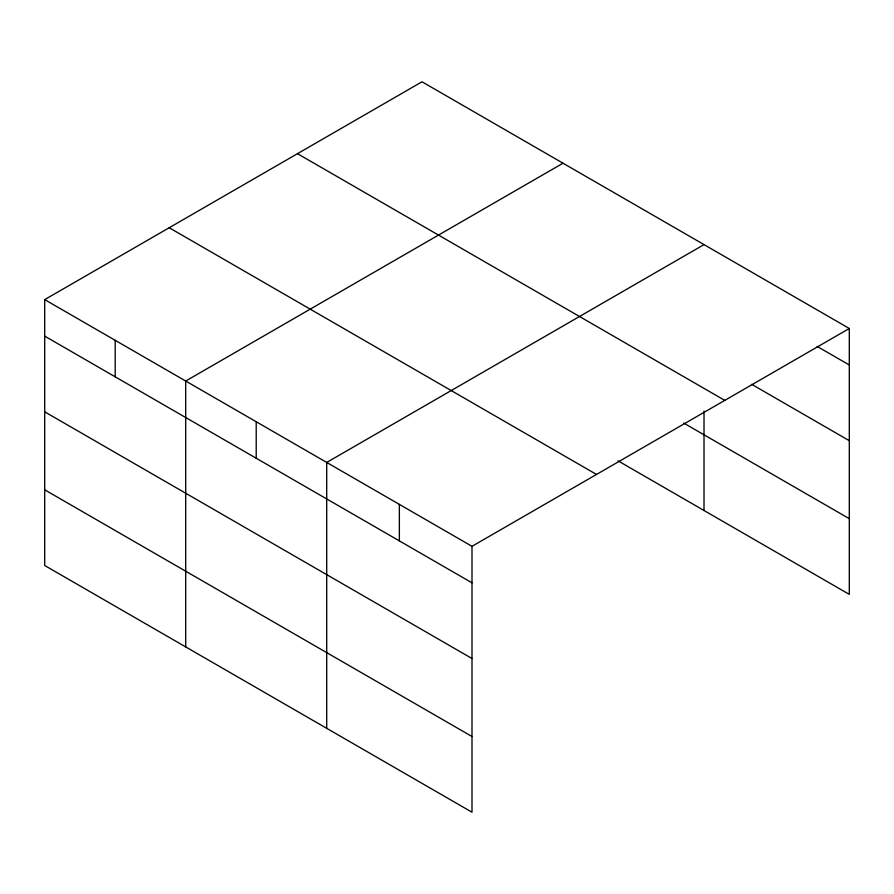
<?xml version="1.0" encoding="UTF-8"?>
<svg xmlns="http://www.w3.org/2000/svg" width="894" height="894" viewBox="0 0 894 894"><rect width="100%" height="100%" fill="white"/><g stroke="black" fill="none" stroke-linecap="round" stroke-linejoin="round"><path stroke-width="1.34" d="M471.998 658.52L471.998 546.323L44.7 299.624L44.7 565.511L471.998 812.21L471.998 658.52L44.7 411.821M44.7 299.624L422.002 81.79L849.3 328.489L849.3 594.376L617.977 460.823M563.008 163.211L185.706 381.034L185.706 646.921M704.014 244.621L326.712 462.444L326.712 728.331M471.998 546.323L849.3 328.489M817.15 346.425L849.3 364.987M751.653 384.308L849.3 440.686M297.49 153.679L724.788 400.378M683.709 423.074L849.3 518.676M169.212 227.746L596.51 474.446M44.7 336.122L471.998 582.821M44.7 489.811L471.998 736.511M704.014 411.128L704.014 510.496M399.361 504.384L399.361 540.881M256.209 421.744L256.209 458.242M115.203 340.335L115.203 376.832"/></g></svg>
